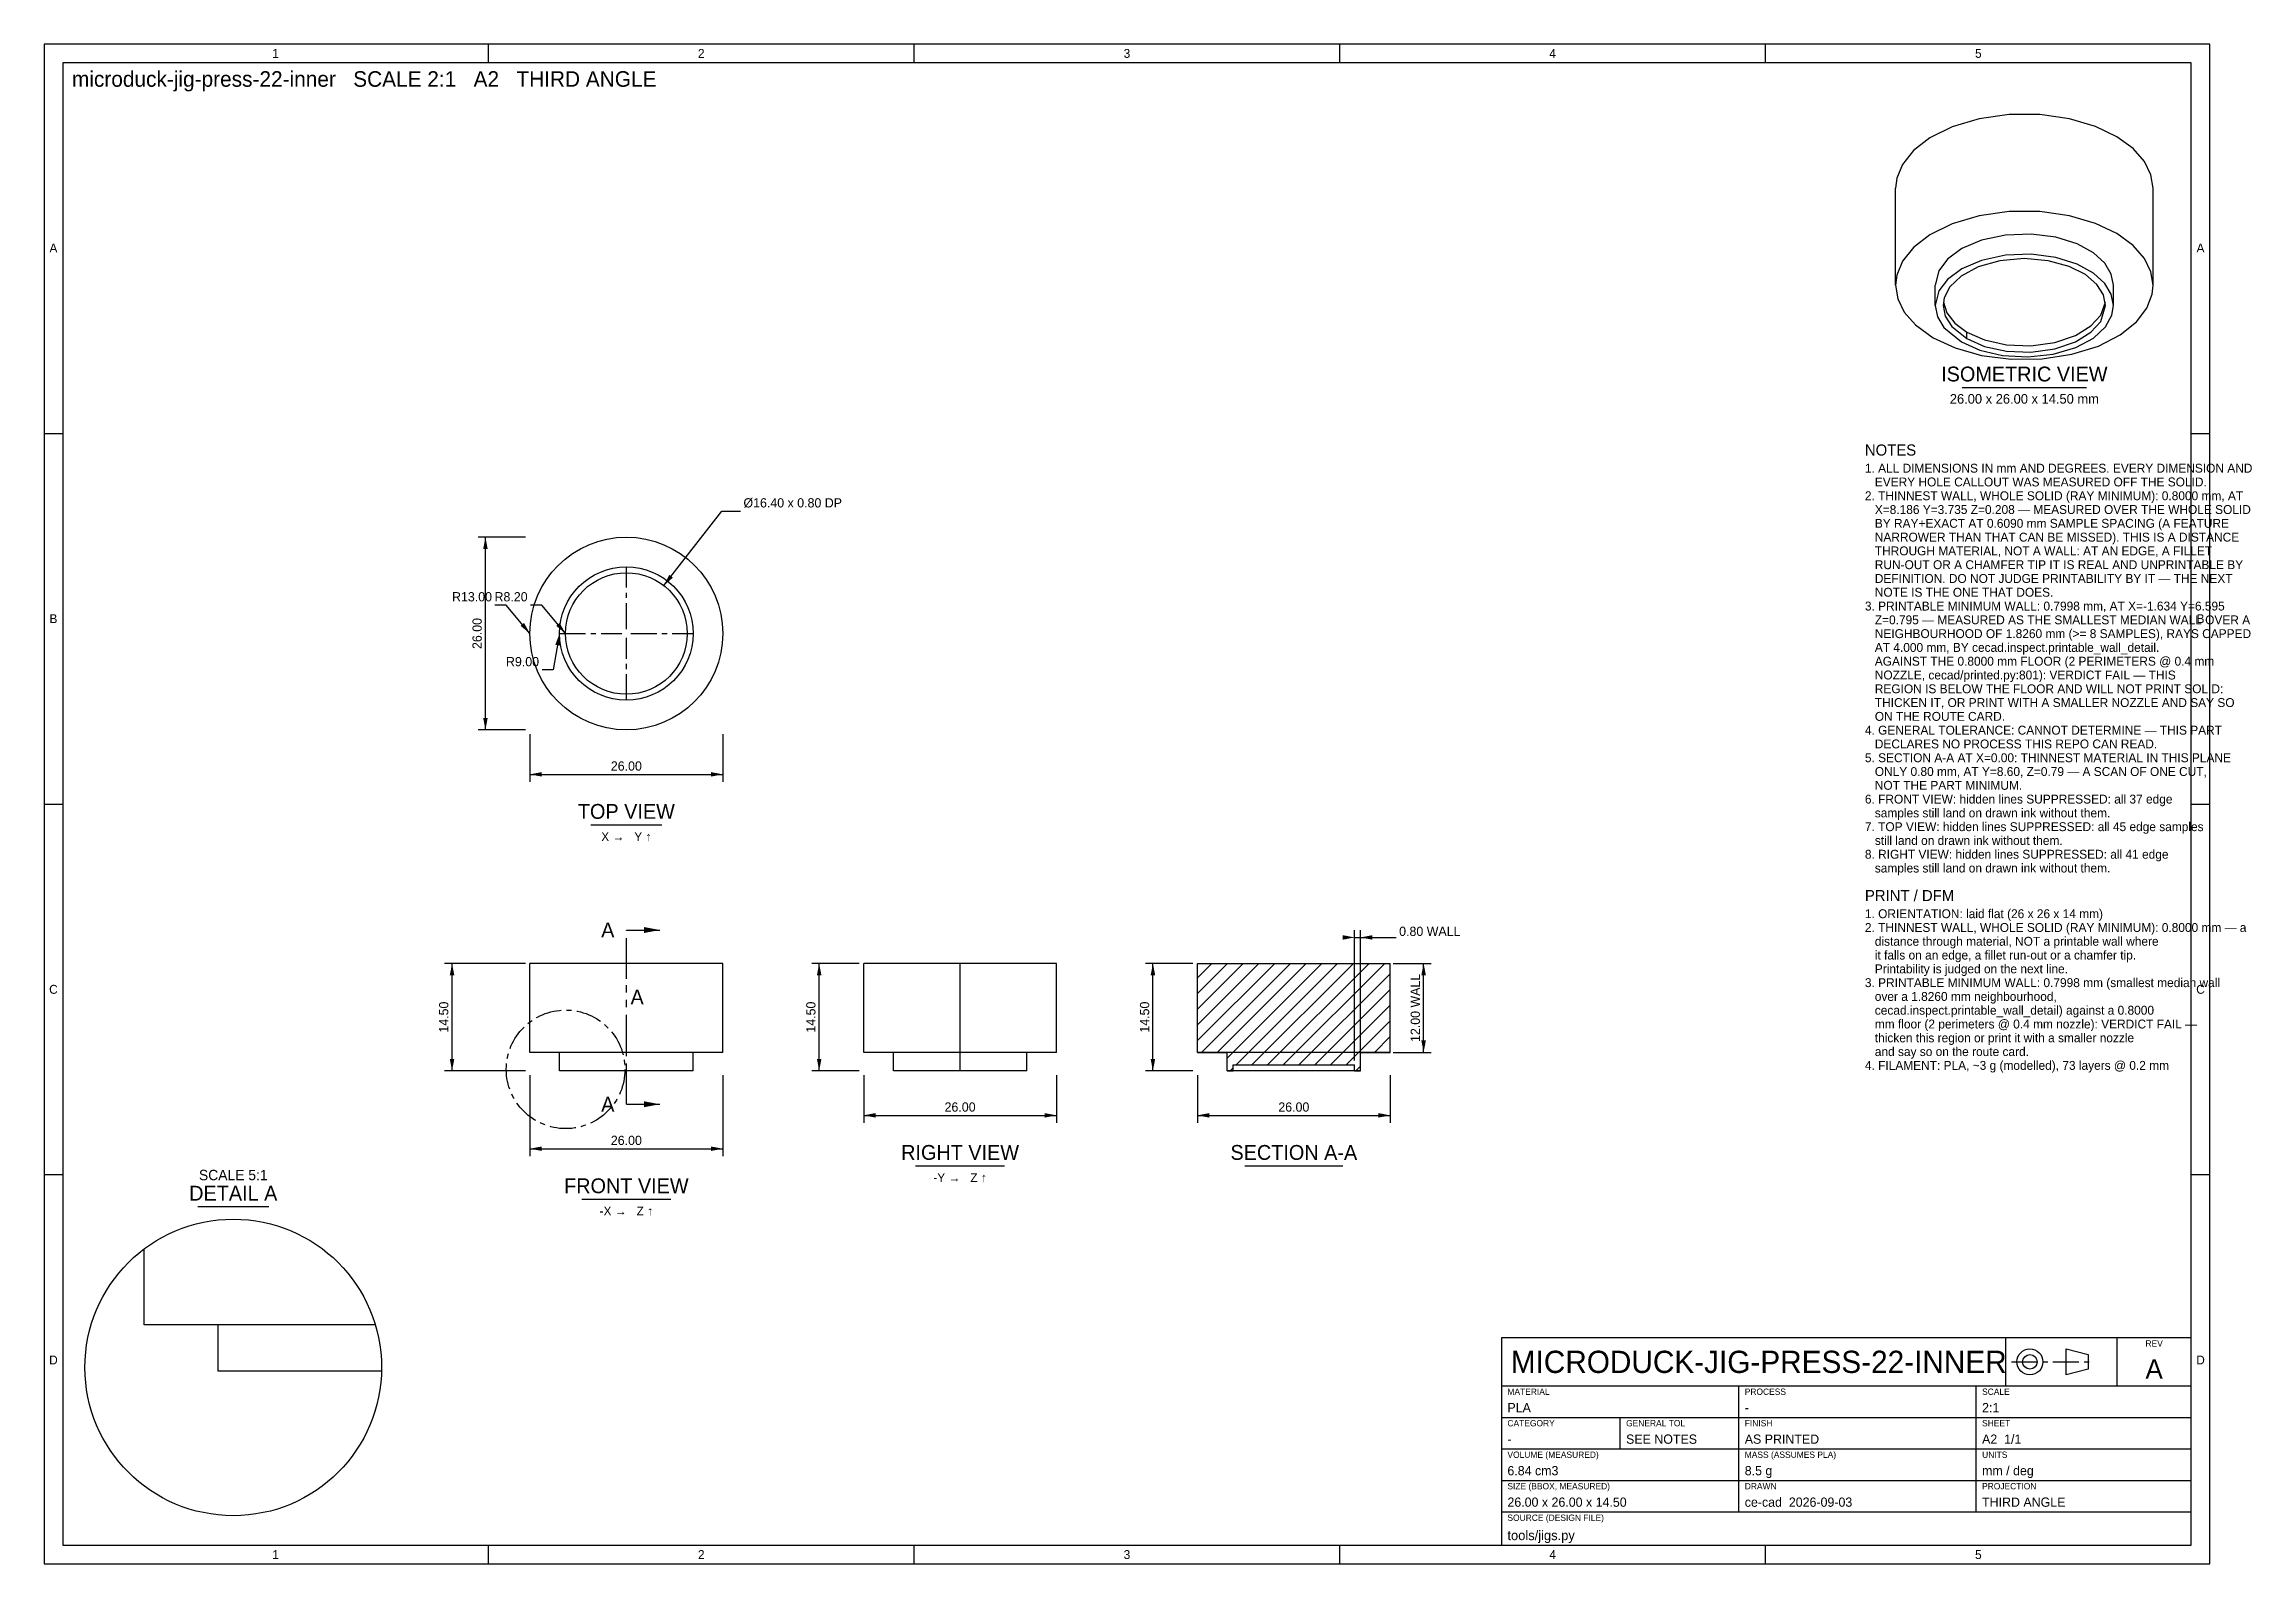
# Model space of a CAD drawing. Header units: millimetres. Extents: x 5 to 600, y 5 to 415.
import ezdxf
from ezdxf.enums import TextEntityAlignment as Align

# ---------------------------------------------------------------- set-up
doc = ezdxf.new("R2010")
doc.units = ezdxf.units.MM
doc.linetypes.add('CENTER', pattern=[11.2, 7, -1.4, 1.4, -1.4])
doc.linetypes.add('PHANTOM', pattern=[21, 11, -2, 2, -2, 2, -2])
for name, color, linetype in [('CENTER', 4, 'CENTER'), ('CUT', 1, 'PHANTOM'), ('CUTTHIN', 1, 'PHANTOM'), ('DIM', 3, 'CONTINUOUS'), ('FRAME', 7, 'CONTINUOUS'), ('HATCH', 5, 'CONTINUOUS'), ('SECTION', 7, 'CONTINUOUS'), ('TEXT', 3, 'CONTINUOUS'), ('TITLE', 7, 'CONTINUOUS'), ('VISIBLE', 7, 'CONTINUOUS')]:
    doc.layers.add(name, color=color, linetype=linetype)

msp = doc.modelspace()

# ---------------------------------------------------------------- linework, layer by layer
at = {"layer": 'CENTER'}
for p, q in [((162, 257.2), (162, 274)), ((144, 256), (160.8, 256)), ((163.2, 256), (180, 256)), ((162, 238), (162, 254.8)), ((535.5, 59.5), (557.75, 59.5))]:
    msp.add_line(p, q, dxfattribs=at)
msp.add_circle((145.628, 138.416), 16, dxfattribs=at)
at = {"layer": 'CUT'}
for p, q in [((162, 162.84), (162, 176)), ((162, 176), (171, 176)), ((162, 129), (162, 142.16)), ((162, 129), (171, 129))]:
    msp.add_line(p, q, dxfattribs=at)
for points in [[(171, 176), (166.8, 176.798), (166.8, 175.202)], [(171, 129), (166.8, 129.798), (166.8, 128.202)]]:
    msp.add_solid(points, dxfattribs=at)
at = {"layer": 'CUTTHIN'}
msp.add_line((162, 142.16), (162, 162.84), dxfattribs=at)
at = {"layer": 'DIM'}
for p, q in [((172.096848, 268.923376), (187.782426, 289)), ((187.782426, 289), (192.782426, 289)), ((134.8, 282), (122, 282)), ((124, 230), (124, 282)), ((129.572124, 263.660444), (126.572124, 263.660444)), ((136, 256), (129.572124, 263.660444)), ((139.172124, 263.660444), (136.172124, 263.660444)), ((145.6, 256), (139.172124, 263.660444)), ((144, 256), (142.263518, 246.151922)), ((142.263518, 246.151922), (139.263518, 246.151922)), ((134.8, 230), (122, 230)), ((136, 228.8), (136, 216)), ((188, 228.8), (188, 216)), ((136, 218), (188, 218)), ((358.4, 140.770835), (358.4, 176)), ((358.4, 174), (360, 174)), ((360, 140.770835), (360, 176)), ((360, 174), (369.6, 174)), ((134.8, 167), (113, 167)), ((115, 138), (115, 167)), ((224.8, 167), (212, 167)), ((214, 138), (214, 167)), ((314.8, 167), (302, 167)), ((304, 138), (304, 167)), ((368.766665, 167), (379, 167)), ((377, 143), (377, 167)), ((368.766665, 143), (379, 143)), ((134.8, 138), (113, 138)), ((224.8, 138), (212, 138)), ((314.8, 138), (302, 138)), ((136, 136.8), (136, 115)), ((188, 136.8), (188, 115)), ((226, 136.8), (226, 124)), ((278, 136.8), (278, 124)), ((316, 136.8), (316, 124)), ((368, 136.8), (368, 124)), ((226, 126), (278, 126)), ((316, 126), (368, 126)), ((136, 117), (188, 117))]:
    msp.add_line(p, q, dxfattribs=at)
for points in [[(124, 282), (123.392, 278.8), (124.608, 278.8)], [(172.096848, 268.923376), (174.546075, 271.070689), (173.587854, 271.819333)], [(136, 256), (134.408835, 258.842157), (133.477325, 258.060527)], [(144, 256), (142.845563, 252.954193), (144.043089, 252.743037)], [(145.6, 256), (144.008835, 258.842157), (143.077325, 258.060527)], [(124, 230), (124.608, 233.2), (123.392, 233.2)], [(136, 218), (139.2, 217.392), (139.2, 218.608)], [(188, 218), (184.8, 218.608), (184.8, 217.392)], [(358.4, 174), (355.2, 174.608), (355.2, 173.392)], [(360, 174), (363.2, 173.392), (363.2, 174.608)], [(115, 167), (114.392, 163.8), (115.608, 163.8)], [(214, 167), (213.392, 163.8), (214.608, 163.8)], [(304, 167), (303.392, 163.8), (304.608, 163.8)], [(377, 167), (376.392, 163.8), (377.608, 163.8)], [(377, 143), (377.608, 146.2), (376.392, 146.2)], [(115, 138), (115.608, 141.2), (114.392, 141.2)], [(214, 138), (214.608, 141.2), (213.392, 141.2)], [(304, 138), (304.608, 141.2), (303.392, 141.2)], [(226, 126), (229.2, 125.392), (229.2, 126.608)], [(278, 126), (274.8, 126.608), (274.8, 125.392)], [(316, 126), (319.2, 125.392), (319.2, 126.608)], [(368, 126), (364.8, 126.608), (364.8, 125.392)], [(136, 117), (139.2, 116.392), (139.2, 117.608)], [(188, 117), (184.8, 117.608), (184.8, 116.392)]]:
    msp.add_solid(points, dxfattribs=at)
at = {"layer": 'FRAME'}
for p, q in [((584, 410), (10, 410)), ((10, 410), (10, 10)), ((584, 10), (584, 410)), ((584, 66), (398, 66)), ((398, 66), (398, 10)), ((584, 10), (584, 66)), ((10, 10), (584, 10)), ((398, 10), (584, 10))]:
    msp.add_line(p, q, dxfattribs=at)
at = {"layer": 'HATCH'}
for p, q in [((316, 146.154332), (336.845668, 167)), ((316, 150.396972), (332.603028, 167)), ((316, 154.639613), (328.360387, 167)), ((316, 158.882254), (324.117746, 167)), ((316, 163.124895), (319.875105, 167)), ((317.088309, 143), (341.088309, 167)), ((321.33095, 143), (345.33095, 167)), ((324, 141.42641), (349.57359, 167)), ((326.406231, 139.59), (353.816231, 167)), ((330.648872, 139.59), (358.058872, 167)), ((334.891512, 139.59), (362.301512, 167)), ((339.134153, 139.59), (366.544153, 167)), ((343.376794, 139.59), (368, 164.213206)), ((347.619434, 139.59), (368, 159.970566)), ((351.862075, 139.59), (368, 155.727925)), ((356.104716, 139.59), (368, 151.485284)), ((363.757356, 143), (368, 147.242644)), ((367.999997, 143), (368, 143.000003)), ((324.816231, 138), (325.6, 138.783769)), ((358.757356, 138), (360, 139.242644))]:
    msp.add_line(p, q, dxfattribs=at)
at = {"layer": 'SECTION'}
for p, q in [((316, 143), (316, 167)), ((316, 167), (368, 167)), ((368, 143), (368, 167)), ((316, 143), (324, 143)), ((324, 138), (324, 143)), ((360, 143), (368, 143)), ((360, 138), (360, 143)), ((324, 138), (325.6, 138)), ((325.6, 139.59), (358.4, 139.59)), ((325.6, 138), (325.6, 139.59)), ((358.4, 138), (358.4, 139.59)), ((358.4, 138), (360, 138))]:
    msp.add_line(p, q, dxfattribs=at)
msp.add_circle((56, 58), 40, dxfattribs=at)
at = {"layer": 'TEXT'}
for p, q in [((522.2, 322.4), (555.8, 322.4)), ((152.4, 204.4), (171.6, 204.4)), ((240, 112.4), (264, 112.4)), ((328.8, 112.4), (355.2, 112.4)), ((46.4, 101.4), (65.6, 101.4)), ((150, 103.4), (174, 103.4))]:
    msp.add_line(p, q, dxfattribs=at)
at = {"layer": 'TITLE'}
for p, q in [((589, 415), (5, 415)), ((5, 415), (5, 5)), ((124.8, 410), (124.8, 415)), ((239.6, 410), (239.6, 415)), ((354.4, 410), (354.4, 415)), ((469.2, 410), (469.2, 415)), ((589, 5), (589, 415)), ((5, 310), (10, 310)), ((584, 310), (589, 310)), ((5, 210), (10, 210)), ((584, 210), (589, 210)), ((5, 110), (10, 110)), ((584, 110), (589, 110)), ((534, 53), (534, 66)), ((564, 53), (564, 66)), ((550.3, 56), (550.3, 63)), ((550.3, 63), (556.25, 61.46)), ((556.25, 61.46), (556.25, 57.54)), ((556.25, 57.54), (550.3, 56)), ((398, 53), (584, 53)), ((462, 19), (462, 53)), ((526, 19), (526, 53)), ((398, 44.5), (584, 44.5)), ((430, 36), (430, 44.5)), ((398, 36), (584, 36)), ((398, 27.5), (584, 27.5)), ((398, 19), (584, 19)), ((124.8, 5), (124.8, 10)), ((239.6, 5), (239.6, 10)), ((354.4, 5), (354.4, 10)), ((469.2, 5), (469.2, 10)), ((5, 5), (589, 5))]:
    msp.add_line(p, q, dxfattribs=at)
for radius in [3.5, 1.96]:
    msp.add_circle((540.5, 59.5), radius, dxfattribs=at)
at = {"layer": 'VISIBLE'}
for p, q in [((526.780802, 394.85943), (519.523007, 392.690175)), ((534.873405, 396), (526.780802, 394.85943)), ((543.202905, 395.994676), (534.873405, 396)), ((551.144673, 394.875555), (543.202905, 395.994676)), ((558.174863, 392.807082), (551.144673, 394.875555)), ((513.547971, 389.728961), (509.083656, 386.266283)), ((519.523007, 392.690175), (513.547971, 389.728961)), ((563.954345, 390.032367), (558.174863, 392.807082)), ((568.346083, 386.806005), (563.954345, 390.032367)), ((506.145211, 382.570604), (504.609931, 378.830212)), ((509.083656, 386.266283), (506.145211, 382.570604)), ((571.372107, 383.336272), (568.346083, 386.806005)), ((573.132648, 379.751594), (571.372107, 383.336272)), ((504.609931, 378.830212), (504.286374, 376.100192)), ((504.286374, 349.936908), (504.286374, 376.100192)), ((573.713626, 376.100192), (573.132648, 379.751594)), ((573.713626, 349.936908), (573.713626, 376.100192)), ((534.873405, 369.836716), (526.780802, 368.696147)), ((543.202905, 369.831392), (534.873405, 369.836716)), ((551.144673, 368.712271), (543.202905, 369.831392)), ((513.547971, 363.565678), (509.083656, 360.102999)), ((519.523007, 366.526891), (513.547971, 363.565678)), ((526.780802, 368.696147), (519.523007, 366.526891)), ((533.938111, 363.500817), (527.481594, 362.114591)), ((540.855518, 363.770667), (533.938111, 363.500817)), ((547.485312, 362.918447), (540.855518, 363.770667)), ((558.174863, 366.643798), (551.144673, 368.712271)), ((563.954345, 363.869084), (558.174863, 366.643798)), ((568.346083, 360.642721), (563.954345, 363.869084)), ((509.083656, 360.102999), (506.145211, 356.407321)), ((522.135485, 359.822078), (518.272047, 356.958626)), ((527.481594, 362.114591), (522.135485, 359.822078)), ((533.938111, 358.050133), (527.481594, 356.663907)), ((540.855518, 358.319983), (533.938111, 358.050133)), ((547.485312, 357.467763), (540.855518, 358.319983)), ((553.198946, 361.131423), (547.485312, 362.918447)), ((553.198946, 355.680739), (547.485312, 357.467763)), ((557.630392, 358.701802), (553.198946, 361.131423)), ((560.687243, 355.915344), (557.630392, 358.701802)), ((571.372107, 357.172989), (568.346083, 360.642721)), ((504.609931, 352.666929), (504.286374, 349.936908)), ((506.145211, 356.407321), (504.609931, 352.666929)), ((515.946655, 353.857148), (514.967489, 349.936908)), ((518.272047, 356.958626), (515.946655, 353.857148)), ((518.272047, 351.507942), (515.946655, 348.406464)), ((522.135485, 354.371394), (518.272047, 351.507942)), ((521.96482, 352.428727), (518.940541, 349.554607)), ((526.531758, 354.878374), (521.96482, 352.428727)), ((527.481594, 356.663907), (522.135485, 354.371394)), ((532.384301, 356.537226), (526.531758, 354.878374)), ((538.926909, 357.127981), (532.384301, 356.537226)), ((545.384202, 356.578775), (538.926909, 357.127981)), ((551.051165, 355.04111), (545.384202, 356.578775)), ((555.485468, 352.806416), (551.051165, 355.04111)), ((557.630392, 353.251117), (553.198946, 355.680739)), ((558.549974, 350.179668), (555.485468, 352.806416)), ((560.687243, 350.46466), (557.630392, 353.251117)), ((562.452254, 352.967493), (560.687243, 355.915344)), ((563.032511, 349.936908), (562.452254, 352.967493)), ((573.132648, 353.58831), (571.372107, 357.172989)), ((573.713626, 349.936908), (573.132648, 353.58831)), ((504.286374, 349.936908), (504.867352, 346.285507)), ((504.867352, 346.285507), (506.627893, 342.700828)), ((514.967489, 344.486224), (514.967489, 349.936908)), ((515.946655, 348.406464), (514.967489, 344.486224)), ((517.401783, 346.565039), (517.103713, 344.486224)), ((517.155227, 345.352883), (518.080596, 342.485646)), ((518.940541, 349.554607), (517.401783, 346.565039)), ((560.31626, 347.376695), (558.549974, 350.179668)), ((559.586357, 341.912597), (560.844773, 345.352883)), ((560.896287, 344.486224), (560.31626, 347.376695)), ((562.452254, 347.516809), (560.687243, 350.46466)), ((563.032511, 344.486224), (562.452254, 347.516809)), ((563.032511, 344.486224), (563.032511, 349.936908)), ((572.025587, 343.763134), (573.456497, 347.502045)), ((573.456497, 347.502045), (573.713626, 349.936908)), ((506.627893, 342.700828), (509.653917, 339.231096)), ((514.967489, 344.486224), (515.547746, 341.45564)), ((515.547746, 341.45564), (517.312757, 338.507789)), ((517.103713, 344.486224), (517.68374, 341.595754)), ((517.68374, 341.595754), (519.450026, 338.792781)), ((518.080596, 342.485646), (520.219144, 339.720135)), ((520.219144, 339.720135), (523.516987, 337.28042)), ((556.956025, 338.984705), (559.586357, 341.912597)), ((556.956025, 337.251388), (559.586357, 340.179279)), ((559.586357, 340.179279), (560.896287, 344.486224)), ((560.853767, 338.71346), (562.591288, 341.839674)), ((562.591288, 341.839674), (563.032511, 344.486224)), ((564.86245, 336.56817), (569.203941, 340.058349)), ((569.203941, 340.058349), (572.025587, 343.763134)), ((509.653917, 339.231096), (514.453759, 335.76513)), ((514.453759, 335.76513), (520.339898, 333.036845)), ((517.312757, 338.507789), (522.006449, 334.674993)), ((519.450026, 338.792781), (523.516987, 335.547102)), ((522.006449, 334.674993), (526.984898, 332.469585)), ((523.516987, 337.28042), (528.290343, 335.193049)), ((523.516987, 335.547102), (523.516987, 337.28042)), ((523.516987, 335.547102), (528.290343, 333.459731)), ((528.290343, 335.193049), (534.213579, 333.883449)), ((528.290343, 333.459731), (534.213579, 332.150131)), ((534.213579, 333.883449), (540.766757, 333.618934)), ((540.766757, 333.618934), (547.203916, 334.498575)), ((547.203916, 334.498575), (552.772875, 336.39177)), ((547.203916, 332.765258), (552.772875, 334.658452)), ((551.83207, 331.314576), (559.001893, 333.556431)), ((552.772875, 336.39177), (556.956025, 338.984705)), ((552.772875, 334.658452), (556.956025, 337.251388)), ((552.8559, 333.149329), (557.624886, 335.717431)), ((557.624886, 335.717431), (560.853767, 338.71346)), ((559.001893, 333.556431), (564.86245, 336.56817)), ((520.339898, 333.036845), (527.457437, 331.035364)), ((526.984898, 332.469585), (533.131998, 331.031013)), ((527.457437, 331.035364), (535.45107, 330)), ((533.131998, 331.031013), (539.965932, 330.62226)), ((534.213579, 332.150131), (540.766757, 331.885616)), ((535.45107, 330), (543.785098, 330.086311)), ((539.965932, 330.62226), (546.785645, 331.35934)), ((540.766757, 331.885616), (547.203916, 332.765258)), ((543.785098, 330.086311), (551.83207, 331.314576)), ((546.785645, 331.35934), (552.8559, 333.149329)), ((188, 167), (136, 167)), ((136, 143), (136, 167)), ((188, 143), (188, 167)), ((252, 167), (226, 167)), ((226, 143), (226, 167)), ((278, 167), (252, 167)), ((252, 143), (252, 167)), ((278, 143), (278, 167)), ((188, 143), (136, 143)), ((144, 138), (144, 143)), ((180, 138), (180, 143)), ((252, 143), (226, 143)), ((234, 138), (234, 143)), ((278, 143), (252, 143)), ((252, 138), (252, 143)), ((270, 138), (270, 143)), ((368, 143), (316, 143)), ((180, 138), (144, 138)), ((252, 138), (234, 138)), ((270, 138), (252, 138)), ((360, 138), (324, 138)), ((31.93, 69.46), (31.93, 89.94738)), ((94.32321, 69.46), (31.93, 69.46)), ((51.93, 56.96), (51.93, 69.46)), ((95.986478, 56.96), (51.93, 56.96))]:
    msp.add_line(p, q, dxfattribs=at)
for radius in [26, 18, 16.4]:
    msp.add_circle((162, 256), radius, dxfattribs=at)

# ---------------------------------------------------------------- texts
at = {"layer": 'TEXT'}
for s, height, p in [('microduck-jig-press-22-inner   SCALE 2:1   A2   THIRD ANGLE', 4.2, (12.5, 403.5)), ('NOTES', 3, (496, 304)), ('1. ALL DIMENSIONS IN mm AND DEGREES. EVERY DIMENSION AND', 2.4, (496, 299.4)), ('   EVERY HOLE CALLOUT WAS MEASURED OFF THE SOLID.', 2.4, (496, 295.68)), ('Ø16.40 x 0.80 DP', 2.5, (193.582426, 290)), ('2. THINNEST WALL, WHOLE SOLID (RAY MINIMUM): 0.8000 mm, AT', 2.4, (496, 291.96)), ('   X=8.186 Y=3.735 Z=0.208 — MEASURED OVER THE WHOLE SOLID', 2.4, (496, 288.24)), ('   BY RAY+EXACT AT 0.6090 mm SAMPLE SPACING (A FEATURE', 2.4, (496, 284.52)), ('   NARROWER THAN THAT CAN BE MISSED). THIS IS A DISTANCE', 2.4, (496, 280.8)), ('   THROUGH MATERIAL, NOT A WALL: AT AN EDGE, A FILLET', 2.4, (496, 277.08)), ('   RUN-OUT OR A CHAMFER TIP IT IS REAL AND UNPRINTABLE BY', 2.4, (496, 273.36)), ('   DEFINITION. DO NOT JUDGE PRINTABILITY BY IT — THE NEXT', 2.4, (496, 269.64)), ('   NOTE IS THE ONE THAT DOES.', 2.4, (496, 265.92)), ('3. PRINTABLE MINIMUM WALL: 0.7998 mm, AT X=-1.634 Y=6.595', 2.4, (496, 262.2)), ('   Z=0.795 — MEASURED AS THE SMALLEST MEDIAN WALL OVER A', 2.4, (496, 258.48)), ('   NEIGHBOURHOOD OF 1.8260 mm (>= 8 SAMPLES), RAYS CAPPED', 2.4, (496, 254.76)), ('   AT 4.000 mm, BY cecad.inspect.printable_wall_detail.', 2.4, (496, 251.04)), ('   AGAINST THE 0.8000 mm FLOOR (2 PERIMETERS @ 0.4 mm', 2.4, (496, 247.32)), ('   NOZZLE, cecad/printed.py:801): VERDICT FAIL — THIS', 2.4, (496, 243.6)), ('   THICKEN IT, OR PRINT WITH A SMALLER NOZZLE AND SAY SO', 2.4, (496, 236.16)), ('   REGION IS BELOW THE FLOOR AND WILL NOT PRINT SOLID:', 2.4, (496, 239.88)), ('   ON THE ROUTE CARD.', 2.4, (496, 232.44)), ('4. GENERAL TOLERANCE: CANNOT DETERMINE — THIS PART', 2.4, (496, 228.72)), ('   DECLARES NO PROCESS THIS REPO CAN READ.', 2.4, (496, 225)), ('5. SECTION A-A AT X=0.00: THINNEST MATERIAL IN THIS PLANE', 2.4, (496, 221.28)), ('   ONLY 0.80 mm, AT Y=8.60, Z=0.79 — A SCAN OF ONE CUT,', 2.4, (496, 217.56)), ('   NOT THE PART MINIMUM.', 2.4, (496, 213.84)), ('6. FRONT VIEW: hidden lines SUPPRESSED: all 37 edge', 2.4, (496, 210.12)), ('   samples still land on drawn ink without them.', 2.4, (496, 206.4)), ('7. TOP VIEW: hidden lines SUPPRESSED: all 45 edge samples', 2.4, (496, 202.68)), ('8. RIGHT VIEW: hidden lines SUPPRESSED: all 41 edge', 2.4, (496, 195.24)), ('   still land on drawn ink without them.', 2.4, (496, 198.96)), ('   samples still land on drawn ink without them.', 2.4, (496, 191.52)), ('PRINT / DFM', 3, (496, 183.8)), ('1. ORIENTATION: laid flat (26 x 26 x 14 mm)', 2.4, (496, 179.2)), ('0.80 WALL', 2.5, (370.4, 174.4)), ('2. THINNEST WALL, WHOLE SOLID (RAY MINIMUM): 0.8000 mm — a', 2.4, (496, 175.48)), ('   distance through material, NOT a printable wall where', 2.4, (496, 171.76)), ('   it falls on an edge, a fillet run-out or a chamfer tip.', 2.4, (496, 168.04)), ('   Printability is judged on the next line.', 2.4, (496, 164.32)), ('3. PRINTABLE MINIMUM WALL: 0.7998 mm (smallest median wall', 2.4, (496, 160.6)), ('A', 4, (163.128, 155.916)), ('   over a 1.8260 mm neighbourhood,', 2.4, (496, 156.88)), ('   cecad.inspect.printable_wall_detail) against a 0.8000', 2.4, (496, 153.16)), ('   mm floor (2 perimeters @ 0.4 mm nozzle): VERDICT FAIL —', 2.4, (496, 149.44)), ('   thicken this region or print it with a smaller nozzle', 2.4, (496, 145.72)), ('   and say so on the route card.', 2.4, (496, 142)), ('4. FILAMENT: PLA, ~3 g (modelled), 73 layers @ 0.2 mm', 2.4, (496, 138.28)), ('PLA', 2.5, (399.6, 45.9)), ('2:1', 2.5, (527.6, 45.9)), ('-', 2.5, (463.6, 45.9)), ('-', 2.5, (399.6, 37.4)), ('SEE NOTES', 2.5, (431.6, 37.4)), ('AS PRINTED', 2.5, (463.6, 37.4)), ('A2  1/1', 2.5, (527.6, 37.4)), ('6.84 cm3', 2.5, (399.6, 28.9)), ('8.5 g', 2.5, (463.6, 28.9)), ('mm / deg', 2.5, (527.6, 28.9)), ('26.00 x 26.00 x 14.50', 2.5, (399.6, 20.4)), ('ce-cad  2026-09-03', 2.5, (463.6, 20.4)), ('THIRD ANGLE', 2.5, (527.6, 20.4)), ('tools/jigs.py', 2.6, (399.6, 11.4))]:
    msp.add_text(s, height=height, dxfattribs=at).set_placement(p)
for s, height, p in [('ISOMETRIC VIEW', 4, (539, 324)), ('26.00 x 26.00 x 14.50 mm', 2.6, (539, 318)), ('26.00', 2.5, (162, 219)), ('TOP VIEW', 4, (162, 206)), ('X →   Y ↑', 2.4, (162, 200)), ('26.00', 2.5, (252, 127)), ('26.00', 2.5, (342, 127)), ('26.00', 2.5, (162, 118)), ('RIGHT VIEW', 4, (252, 114)), ('SECTION A-A', 4, (342, 114)), ('SCALE 5:1', 2.8, (56, 108.5)), ('FRONT VIEW', 4, (162, 105)), ('-Y →   Z ↑', 2.4, (252, 108)), ('DETAIL A', 4, (56, 103)), ('-X →   Z ↑', 2.4, (162, 99)), ('A', 5.2, (574, 55))]:
    msp.add_text(s, height=height, dxfattribs=at).set_placement(p, align=Align.CENTER)
for s, p in [('R13.00', (125.772124, 264.660444)), ('R8.20', (135.372124, 264.660444)), ('R9.00', (138.463518, 247.151922))]:
    msp.add_text(s, height=2.5, dxfattribs=at).set_placement(p, align=Align.RIGHT)
for s, p in [('26.00', (123, 256)), ('12.00 WALL', (376, 155)), ('14.50', (114, 152.5)), ('14.50', (213, 152.5)), ('14.50', (303, 152.5))]:
    msp.add_text(s, height=2.5, rotation=90, dxfattribs=at).set_placement(p, align=Align.CENTER)
for p in [(157, 176), (157, 129)]:
    msp.add_text('A', height=4, dxfattribs=at).set_placement(p, align=Align.MIDDLE_CENTER)
msp.add_text('MICRODUCK-JIG-PRESS-22-INNER', height=6, dxfattribs=at).set_placement((400.5, 59.5), align=Align.MIDDLE_LEFT)
at = {"layer": 'TITLE'}
for s, p in [('1', (67.4, 412.5)), ('2', (182.2, 412.5)), ('3', (297, 412.5)), ('4', (411.8, 412.5)), ('5', (526.6, 412.5)), ('A', (7.5, 360)), ('A', (586.5, 360)), ('B', (7.5, 260)), ('B', (586.5, 260)), ('C', (7.5, 160)), ('C', (586.5, 160)), ('D', (7.5, 60)), ('D', (586.5, 60)), ('1', (67.4, 7.5)), ('2', (182.2, 7.5)), ('3', (297, 7.5)), ('4', (411.8, 7.5)), ('5', (526.6, 7.5))]:
    msp.add_text(s, height=2.4, dxfattribs=at).set_placement(p, align=Align.MIDDLE_CENTER)
msp.add_text('REV', height=1.7, dxfattribs=at).set_placement((574, 63.6), align=Align.CENTER)
for s, p in [('MATERIAL', (399.6, 50.6)), ('PROCESS', (463.6, 50.6)), ('SCALE', (527.6, 50.6)), ('CATEGORY', (399.6, 42.1)), ('GENERAL TOL', (431.6, 42.1)), ('FINISH', (463.6, 42.1)), ('SHEET', (527.6, 42.1)), ('VOLUME (MEASURED)', (399.6, 33.6)), ('MASS (ASSUMES PLA)', (463.6, 33.6)), ('UNITS', (527.6, 33.6)), ('SIZE (BBOX, MEASURED)', (399.6, 25.1)), ('DRAWN', (463.6, 25.1)), ('PROJECTION', (527.6, 25.1)), ('SOURCE (DESIGN FILE)', (399.6, 16.6))]:
    msp.add_text(s, height=1.7, dxfattribs=at).set_placement(p)

doc.saveas('drawing.dxf')
